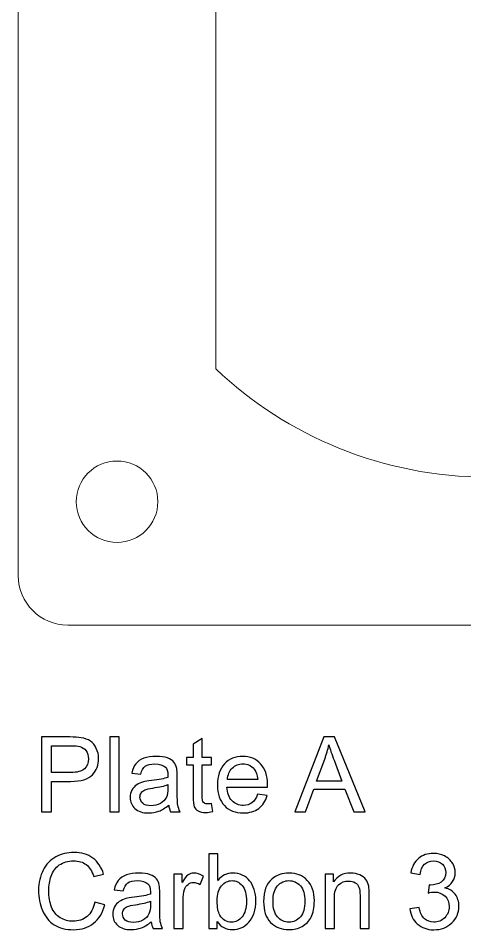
# Model space of a CAD drawing. Header units: millimetres. Extents: x -202 to 204, y -252 to 284.
# Drawn here: x -201.88 to -183.81, y 199.94 to 236.88 of the extents above; entities that cross this region are included whole.
import ezdxf

# ---------------------------------------------------------------- set-up
doc = ezdxf.new("R2010")
doc.units = ezdxf.units.MM
doc.header["$MEASUREMENT"] = 0
doc.layers.add('Layer 1', color=7, linetype='Continuous')

msp = doc.modelspace()

# ---------------------------------------------------------------- linework, layer by layer
at = {"layer": 'Layer 1', "color": 254, "lineweight": 20}
for points, knots in [([(-199.8764, 256.2874), (-199.8764, 256.2874), (-165.8764, 256.2874), (-165.8764, 256.2874), (-165.8764, 256.2874), (-164.7764, 256.2874), (-163.8764, 255.3874), (-163.8764, 254.2874), (-163.8764, 254.2874), (-163.8764, 254.2874), (-163.8764, 214.2874), (-163.8764, 214.2874), (-163.8764, 214.2874), (-163.8764, 213.1874), (-164.7764, 212.2874), (-165.8764, 212.2874), (-165.8764, 212.2874), (-165.8764, 212.2874), (-199.8764, 212.2874), (-199.8764, 212.2874), (-199.8764, 212.2874), (-200.9764, 212.2874), (-201.8764, 213.1874), (-201.8764, 214.2874), (-201.8764, 214.2874), (-201.8764, 214.2874), (-201.8764, 254.2874), (-201.8764, 254.2874), (-201.8764, 254.2874), (-201.8764, 255.3874), (-200.9764, 256.2874), (-199.8764, 256.2874)], [0, 0, 0, 0, 0.1111111, 0.1111111, 0.1111111, 0.1111111, 0.2222222, 0.2222222, 0.2222222, 0.2222222, 0.3333333, 0.3333333, 0.3333333, 0.3333333, 0.4444444, 0.4444444, 0.4444444, 0.4444444, 0.5555556, 0.5555556, 0.5555556, 0.5555556, 0.6666667, 0.6666667, 0.6666667, 0.6666667, 0.7777778, 0.7777778, 0.7777778, 0.7777778, 1, 1, 1, 1]), ([(-182.8764, 250.2874), (-178.6154, 250.2874), (-174.7438, 248.6213), (-171.8764, 245.9056), (-171.8764, 245.9056), (-171.8764, 245.9056), (-171.8764, 222.6692), (-171.8764, 222.6692), (-171.8764, 222.6692), (-174.7438, 219.9535), (-178.6154, 218.2874), (-182.8764, 218.2874), (-182.8764, 218.2874), (-187.1374, 218.2874), (-191.009, 219.9535), (-193.8764, 222.6692), (-193.8764, 222.6692), (-193.8764, 222.6692), (-193.8764, 245.9056), (-193.8764, 245.9056), (-193.8764, 245.9056), (-191.009, 248.6213), (-187.1374, 250.2874), (-182.8764, 250.2874)], [0, 0, 0, 0, 0.1428571, 0.1428571, 0.1428571, 0.1428571, 0.2857143, 0.2857143, 0.2857143, 0.2857143, 0.4285714, 0.4285714, 0.4285714, 0.4285714, 0.5714286, 0.5714286, 0.5714286, 0.5714286, 0.7142857, 0.7142857, 0.7142857, 0.7142857, 1, 1, 1, 1]), ([(-197.8764, 218.9374), (-196.9651, 218.9374), (-196.2264, 218.1987), (-196.2264, 217.2874), (-196.2264, 217.2874), (-196.2264, 216.3761), (-196.9651, 215.6374), (-197.8764, 215.6374), (-197.8764, 215.6374), (-198.7877, 215.6374), (-199.5264, 216.3761), (-199.5264, 217.2874), (-199.5264, 217.2874), (-199.5264, 218.1987), (-198.7877, 218.9374), (-197.8764, 218.9374)], [0, 0, 0, 0, 0.2, 0.2, 0.2, 0.2, 0.4, 0.4, 0.4, 0.4, 0.6, 0.6, 0.6, 0.6, 1, 1, 1, 1])]:
    msp.add_open_spline(points, degree=3, knots=knots, dxfattribs=at)
at = {"layer": 'Layer 1', "color": 242}
for points, knots in [([(-200.9374, 204.7254), (-200.9374, 204.7254), (-200.9374, 207.7557), (-200.9374, 207.7557), (-200.9374, 207.7557), (-200.9374, 207.7557), (-199.7944, 207.7557), (-199.7944, 207.7557), (-199.7944, 207.7557), (-199.5934, 207.7557), (-199.4395, 207.7459), (-199.3337, 207.7268), (-199.3337, 207.7268), (-199.1848, 207.7021), (-199.06, 207.6548), (-198.9591, 207.585), (-198.9591, 207.585), (-198.8589, 207.5159), (-198.7777, 207.4178), (-198.7164, 207.2929), (-198.7164, 207.2929), (-198.655, 207.1673), (-198.6246, 207.0297), (-198.6246, 206.8794), (-198.6246, 206.8794), (-198.6246, 206.6219), (-198.7065, 206.4032), (-198.8702, 206.2247), (-198.8702, 206.2247), (-199.0346, 206.0469), (-199.3309, 205.9573), (-199.7592, 205.9573), (-199.7592, 205.9573), (-199.7592, 205.9573), (-200.5367, 205.9573), (-200.5367, 205.9573), (-200.5367, 205.9573), (-200.5367, 205.9573), (-200.5367, 204.7254), (-200.5367, 204.7254), (-200.5367, 204.7254), (-200.5367, 204.7254), (-200.9374, 204.7254), (-200.9374, 204.7254)], [0, 0, 0, 0, 0.0833333, 0.0833333, 0.0833333, 0.0833333, 0.1666667, 0.1666667, 0.1666667, 0.1666667, 0.25, 0.25, 0.25, 0.25, 0.3333333, 0.3333333, 0.3333333, 0.3333333, 0.4166667, 0.4166667, 0.4166667, 0.4166667, 0.5, 0.5, 0.5, 0.5, 0.5833333, 0.5833333, 0.5833333, 0.5833333, 0.6666667, 0.6666667, 0.6666667, 0.6666667, 0.75, 0.75, 0.75, 0.75, 0.8333333, 0.8333333, 0.8333333, 0.8333333, 1, 1, 1, 1]), ([(-198.1696, 204.7254), (-198.1696, 204.7254), (-198.1696, 207.7557), (-198.1696, 207.7557), (-198.1696, 207.7557), (-198.1696, 207.7557), (-197.7977, 207.7557), (-197.7977, 207.7557), (-197.7977, 207.7557), (-197.7977, 207.7557), (-197.7977, 204.7254), (-197.7977, 204.7254), (-197.7977, 204.7254), (-197.7977, 204.7254), (-198.1696, 204.7254), (-198.1696, 204.7254)], [0, 0, 0, 0, 0.2, 0.2, 0.2, 0.2, 0.4, 0.4, 0.4, 0.4, 0.6, 0.6, 0.6, 0.6, 1, 1, 1, 1]), ([(-194.0541, 205.0584), (-194.0541, 205.0584), (-194.0005, 204.7296), (-194.0005, 204.7296), (-194.0005, 204.7296), (-194.1049, 204.7078), (-194.1988, 204.6965), (-194.2813, 204.6965), (-194.2813, 204.6965), (-194.4168, 204.6965), (-194.5212, 204.7176), (-194.596, 204.7607), (-194.596, 204.7607), (-194.6701, 204.803), (-194.7223, 204.8595), (-194.7526, 204.9293), (-194.7526, 204.9293), (-194.7829, 204.9984), (-194.7985, 205.1452), (-194.7985, 205.3682), (-194.7985, 205.3682), (-194.7985, 205.3682), (-194.7985, 206.6311), (-194.7985, 206.6311), (-194.7985, 206.6311), (-194.7985, 206.6311), (-195.0715, 206.6311), (-195.0715, 206.6311), (-195.0715, 206.6311), (-195.0715, 206.6311), (-195.0715, 206.9204), (-195.0715, 206.9204), (-195.0715, 206.9204), (-195.0715, 206.9204), (-194.7985, 206.9204), (-194.7985, 206.9204), (-194.7985, 206.9204), (-194.7985, 206.9204), (-194.7985, 207.4643), (-194.7985, 207.4643), (-194.7985, 207.4643), (-194.7985, 207.4643), (-194.4281, 207.6873), (-194.4281, 207.6873), (-194.4281, 207.6873), (-194.4281, 207.6873), (-194.4281, 206.9204), (-194.4281, 206.9204), (-194.4281, 206.9204), (-194.4281, 206.9204), (-194.0541, 206.9204), (-194.0541, 206.9204), (-194.0541, 206.9204), (-194.0541, 206.9204), (-194.0541, 206.6311), (-194.0541, 206.6311), (-194.0541, 206.6311), (-194.0541, 206.6311), (-194.4281, 206.6311), (-194.4281, 206.6311), (-194.4281, 206.6311), (-194.4281, 206.6311), (-194.4281, 205.3477), (-194.4281, 205.3477), (-194.4281, 205.3477), (-194.4281, 205.2412), (-194.4217, 205.1734), (-194.409, 205.1431), (-194.409, 205.1431), (-194.3956, 205.1127), (-194.3744, 205.0888), (-194.3448, 205.0704), (-194.3448, 205.0704), (-194.3152, 205.0528), (-194.2728, 205.0436), (-194.2178, 205.0436), (-194.2178, 205.0436), (-194.1762, 205.0436), (-194.1218, 205.0485), (-194.0541, 205.0584)], [0, 0, 0, 0, 0.047619, 0.047619, 0.047619, 0.047619, 0.0952381, 0.0952381, 0.0952381, 0.0952381, 0.1428571, 0.1428571, 0.1428571, 0.1428571, 0.1904762, 0.1904762, 0.1904762, 0.1904762, 0.2380952, 0.2380952, 0.2380952, 0.2380952, 0.2857143, 0.2857143, 0.2857143, 0.2857143, 0.3333333, 0.3333333, 0.3333333, 0.3333333, 0.3809524, 0.3809524, 0.3809524, 0.3809524, 0.4285714, 0.4285714, 0.4285714, 0.4285714, 0.4761905, 0.4761905, 0.4761905, 0.4761905, 0.5238095, 0.5238095, 0.5238095, 0.5238095, 0.5714286, 0.5714286, 0.5714286, 0.5714286, 0.6190476, 0.6190476, 0.6190476, 0.6190476, 0.6666667, 0.6666667, 0.6666667, 0.6666667, 0.7142857, 0.7142857, 0.7142857, 0.7142857, 0.7619048, 0.7619048, 0.7619048, 0.7619048, 0.8095238, 0.8095238, 0.8095238, 0.8095238, 0.8571429, 0.8571429, 0.8571429, 0.8571429, 0.9047619, 0.9047619, 0.9047619, 0.9047619, 1, 1, 1, 1]), ([(-190.6786, 204.7254), (-190.6786, 204.7254), (-189.5145, 207.7557), (-189.5145, 207.7557), (-189.5145, 207.7557), (-189.5145, 207.7557), (-189.0827, 207.7557), (-189.0827, 207.7557), (-189.0827, 207.7557), (-189.0827, 207.7557), (-187.8423, 204.7254), (-187.8423, 204.7254), (-187.8423, 204.7254), (-187.8423, 204.7254), (-188.2995, 204.7254), (-188.2995, 204.7254), (-188.2995, 204.7254), (-188.2995, 204.7254), (-188.653, 205.6433), (-188.653, 205.6433), (-188.653, 205.6433), (-188.653, 205.6433), (-189.9202, 205.6433), (-189.9202, 205.6433), (-189.9202, 205.6433), (-189.9202, 205.6433), (-190.2525, 204.7254), (-190.2525, 204.7254), (-190.2525, 204.7254), (-190.2525, 204.7254), (-190.6786, 204.7254), (-190.6786, 204.7254)], [0, 0, 0, 0, 0.1111111, 0.1111111, 0.1111111, 0.1111111, 0.2222222, 0.2222222, 0.2222222, 0.2222222, 0.3333333, 0.3333333, 0.3333333, 0.3333333, 0.4444444, 0.4444444, 0.4444444, 0.4444444, 0.5555556, 0.5555556, 0.5555556, 0.5555556, 0.6666667, 0.6666667, 0.6666667, 0.6666667, 0.7777778, 0.7777778, 0.7777778, 0.7777778, 1, 1, 1, 1]), ([(-200.5367, 206.315), (-200.5367, 206.315), (-199.7528, 206.315), (-199.7528, 206.315), (-199.7528, 206.315), (-199.4939, 206.315), (-199.3097, 206.363), (-199.2011, 206.4596), (-199.2011, 206.4596), (-199.0924, 206.5563), (-199.0381, 206.6918), (-199.0381, 206.8667), (-199.0381, 206.8667), (-199.0381, 206.9937), (-199.0698, 207.1024), (-199.134, 207.1927), (-199.134, 207.1927), (-199.1982, 207.283), (-199.2822, 207.3423), (-199.3873, 207.3712), (-199.3873, 207.3712), (-199.4551, 207.3889), (-199.5792, 207.398), (-199.7613, 207.398), (-199.7613, 207.398), (-199.7613, 207.398), (-200.5367, 207.398), (-200.5367, 207.398), (-200.5367, 207.398), (-200.5367, 207.398), (-200.5367, 206.315), (-200.5367, 206.315)], [0, 0, 0, 0, 0.1111111, 0.1111111, 0.1111111, 0.1111111, 0.2222222, 0.2222222, 0.2222222, 0.2222222, 0.3333333, 0.3333333, 0.3333333, 0.3333333, 0.4444444, 0.4444444, 0.4444444, 0.4444444, 0.5555556, 0.5555556, 0.5555556, 0.5555556, 0.6666667, 0.6666667, 0.6666667, 0.6666667, 0.7777778, 0.7777778, 0.7777778, 0.7777778, 1, 1, 1, 1]), ([(-189.8045, 205.97), (-189.8045, 205.97), (-188.7765, 205.97), (-188.7765, 205.97), (-188.7765, 205.97), (-188.7765, 205.97), (-189.0933, 206.8089), (-189.0933, 206.8089), (-189.0933, 206.8089), (-189.1892, 207.0636), (-189.2612, 207.2731), (-189.3078, 207.4375), (-189.3078, 207.4375), (-189.3466, 207.2428), (-189.4009, 207.0502), (-189.4715, 206.8583), (-189.4715, 206.8583), (-189.4715, 206.8583), (-189.8045, 205.97), (-189.8045, 205.97)], [0, 0, 0, 0, 0.1666667, 0.1666667, 0.1666667, 0.1666667, 0.3333333, 0.3333333, 0.3333333, 0.3333333, 0.5, 0.5, 0.5, 0.5, 0.6666667, 0.6666667, 0.6666667, 0.6666667, 1, 1, 1, 1]), ([(-195.7883, 204.9963), (-195.9266, 204.8792), (-196.0593, 204.7967), (-196.1863, 204.748), (-196.1863, 204.748), (-196.314, 204.7), (-196.4508, 204.676), (-196.5969, 204.676), (-196.5969, 204.676), (-196.8382, 204.676), (-197.023, 204.7346), (-197.1529, 204.8524), (-197.1529, 204.8524), (-197.282, 204.9702), (-197.3469, 205.1212), (-197.3469, 205.304), (-197.3469, 205.304), (-197.3469, 205.4119), (-197.3229, 205.51), (-197.2735, 205.5989), (-197.2735, 205.5989), (-197.2248, 205.6878), (-197.1606, 205.759), (-197.0816, 205.8127), (-197.0816, 205.8127), (-197.0019, 205.8663), (-196.913, 205.9072), (-196.8135, 205.9347), (-196.8135, 205.9347), (-196.7408, 205.9538), (-196.6308, 205.9728), (-196.4833, 205.9905), (-196.4833, 205.9905), (-196.1827, 206.0264), (-195.9612, 206.0688), (-195.8194, 206.1189), (-195.8194, 206.1189), (-195.818, 206.1697), (-195.8173, 206.2021), (-195.8173, 206.2155), (-195.8173, 206.2155), (-195.8173, 206.3672), (-195.8525, 206.4745), (-195.9231, 206.5358), (-195.9231, 206.5358), (-196.0176, 206.6205), (-196.1595, 206.6621), (-196.3464, 206.6621), (-196.3464, 206.6621), (-196.5214, 206.6621), (-196.6505, 206.6318), (-196.7345, 206.5704), (-196.7345, 206.5704), (-196.8177, 206.509), (-196.8791, 206.4004), (-196.9193, 206.2444), (-196.9193, 206.2444), (-196.9193, 206.2444), (-197.2827, 206.2945), (-197.2827, 206.2945), (-197.2827, 206.2945), (-197.2495, 206.4498), (-197.1952, 206.5761), (-197.1197, 206.6713), (-197.1197, 206.6713), (-197.0442, 206.7673), (-196.9341, 206.8413), (-196.7909, 206.8928), (-196.7909, 206.8928), (-196.6477, 206.9444), (-196.4819, 206.9705), (-196.2928, 206.9705), (-196.2928, 206.9705), (-196.1051, 206.9705), (-195.9534, 206.9479), (-195.8363, 206.9041), (-195.8363, 206.9041), (-195.7192, 206.8597), (-195.6331, 206.8047), (-195.5774, 206.7376), (-195.5774, 206.7376), (-195.5223, 206.6706), (-195.4842, 206.5866), (-195.4617, 206.4843), (-195.4617, 206.4843), (-195.4497, 206.4208), (-195.4433, 206.3065), (-195.4433, 206.1414), (-195.4433, 206.1414), (-195.4433, 206.1414), (-195.4433, 205.6454), (-195.4433, 205.6454), (-195.4433, 205.6454), (-195.4433, 205.299), (-195.4356, 205.0803), (-195.4193, 204.9893), (-195.4193, 204.9893), (-195.4038, 204.8976), (-195.3721, 204.8094), (-195.3255, 204.7254), (-195.3255, 204.7254), (-195.3255, 204.7254), (-195.7143, 204.7254), (-195.7143, 204.7254), (-195.7143, 204.7254), (-195.7524, 204.8023), (-195.7778, 204.8926), (-195.7883, 204.9963)], [0, 0, 0, 0, 0.0357143, 0.0357143, 0.0357143, 0.0357143, 0.0714286, 0.0714286, 0.0714286, 0.0714286, 0.1071429, 0.1071429, 0.1071429, 0.1071429, 0.1428571, 0.1428571, 0.1428571, 0.1428571, 0.1785714, 0.1785714, 0.1785714, 0.1785714, 0.2142857, 0.2142857, 0.2142857, 0.2142857, 0.25, 0.25, 0.25, 0.25, 0.2857143, 0.2857143, 0.2857143, 0.2857143, 0.3214286, 0.3214286, 0.3214286, 0.3214286, 0.3571429, 0.3571429, 0.3571429, 0.3571429, 0.3928571, 0.3928571, 0.3928571, 0.3928571, 0.4285714, 0.4285714, 0.4285714, 0.4285714, 0.4642857, 0.4642857, 0.4642857, 0.4642857, 0.5, 0.5, 0.5, 0.5, 0.5357143, 0.5357143, 0.5357143, 0.5357143, 0.5714286, 0.5714286, 0.5714286, 0.5714286, 0.6071429, 0.6071429, 0.6071429, 0.6071429, 0.6428571, 0.6428571, 0.6428571, 0.6428571, 0.6785714, 0.6785714, 0.6785714, 0.6785714, 0.7142857, 0.7142857, 0.7142857, 0.7142857, 0.75, 0.75, 0.75, 0.75, 0.7857143, 0.7857143, 0.7857143, 0.7857143, 0.8214286, 0.8214286, 0.8214286, 0.8214286, 0.8571429, 0.8571429, 0.8571429, 0.8571429, 0.8928571, 0.8928571, 0.8928571, 0.8928571, 0.9285714, 0.9285714, 0.9285714, 0.9285714, 1, 1, 1, 1]), ([(-192.1879, 205.4324), (-192.1879, 205.4324), (-191.8034, 205.3851), (-191.8034, 205.3851), (-191.8034, 205.3851), (-191.864, 205.16), (-191.9762, 204.9857), (-192.1399, 204.8616), (-192.1399, 204.8616), (-192.3043, 204.7381), (-192.5139, 204.676), (-192.7686, 204.676), (-192.7686, 204.676), (-193.0896, 204.676), (-193.3443, 204.7748), (-193.532, 204.9723), (-193.532, 204.9723), (-193.7203, 205.1699), (-193.8142, 205.4472), (-193.8142, 205.8042), (-193.8142, 205.8042), (-193.8142, 206.1739), (-193.7189, 206.4603), (-193.5291, 206.6643), (-193.5291, 206.6643), (-193.3386, 206.8682), (-193.0924, 206.9705), (-192.789, 206.9705), (-192.789, 206.9705), (-192.4955, 206.9705), (-192.2556, 206.8703), (-192.0701, 206.6706), (-192.0701, 206.6706), (-191.8838, 206.4709), (-191.7907, 206.1894), (-191.7907, 205.8275), (-191.7907, 205.8275), (-191.7907, 205.8049), (-191.7914, 205.7717), (-191.7928, 205.728), (-191.7928, 205.728), (-191.7928, 205.728), (-193.4297, 205.728), (-193.4297, 205.728), (-193.4297, 205.728), (-193.4162, 205.4867), (-193.3478, 205.3018), (-193.225, 205.1741), (-193.225, 205.1741), (-193.1023, 205.0457), (-192.9499, 204.9815), (-192.7664, 204.9815), (-192.7664, 204.9815), (-192.6303, 204.9815), (-192.5139, 205.0175), (-192.4172, 205.0895), (-192.4172, 205.0895), (-192.3205, 205.1607), (-192.2443, 205.275), (-192.1879, 205.4324)], [0, 0, 0, 0, 0.0625, 0.0625, 0.0625, 0.0625, 0.125, 0.125, 0.125, 0.125, 0.1875, 0.1875, 0.1875, 0.1875, 0.25, 0.25, 0.25, 0.25, 0.3125, 0.3125, 0.3125, 0.3125, 0.375, 0.375, 0.375, 0.375, 0.4375, 0.4375, 0.4375, 0.4375, 0.5, 0.5, 0.5, 0.5, 0.5625, 0.5625, 0.5625, 0.5625, 0.625, 0.625, 0.625, 0.625, 0.6875, 0.6875, 0.6875, 0.6875, 0.75, 0.75, 0.75, 0.75, 0.8125, 0.8125, 0.8125, 0.8125, 0.875, 0.875, 0.875, 0.875, 1, 1, 1, 1]), ([(-193.4092, 206.0342), (-193.4092, 206.0342), (-192.1837, 206.0342), (-192.1837, 206.0342), (-192.1837, 206.0342), (-192.1999, 206.2183), (-192.2472, 206.3573), (-192.3241, 206.4491), (-192.3241, 206.4491), (-192.4426, 206.5923), (-192.5964, 206.6643), (-192.7848, 206.6643), (-192.7848, 206.6643), (-192.9555, 206.6643), (-193.0995, 206.6071), (-193.2159, 206.4928), (-193.2159, 206.4928), (-193.3323, 206.3785), (-193.3965, 206.2254), (-193.4092, 206.0342)], [0, 0, 0, 0, 0.1666667, 0.1666667, 0.1666667, 0.1666667, 0.3333333, 0.3333333, 0.3333333, 0.3333333, 0.5, 0.5, 0.5, 0.5, 0.6666667, 0.6666667, 0.6666667, 0.6666667, 1, 1, 1, 1]), ([(-195.8194, 205.8275), (-195.9548, 205.7717), (-196.1573, 205.7252), (-196.4269, 205.6864), (-196.4269, 205.6864), (-196.58, 205.6645), (-196.6886, 205.6398), (-196.7514, 205.6123), (-196.7514, 205.6123), (-196.8149, 205.5848), (-196.8643, 205.5445), (-196.8982, 205.4909), (-196.8982, 205.4909), (-196.9327, 205.438), (-196.9504, 205.3794), (-196.9504, 205.3145), (-196.9504, 205.3145), (-196.9504, 205.2151), (-196.9123, 205.1325), (-196.8375, 205.0662), (-196.8375, 205.0662), (-196.7627, 205.0006), (-196.6526, 204.9674), (-196.508, 204.9674), (-196.508, 204.9674), (-196.3648, 204.9674), (-196.2371, 204.9984), (-196.1256, 205.0612), (-196.1256, 205.0612), (-196.0141, 205.124), (-195.9316, 205.2101), (-195.8794, 205.3188), (-195.8794, 205.3188), (-195.8391, 205.4027), (-195.8194, 205.5269), (-195.8194, 205.6906), (-195.8194, 205.6906), (-195.8194, 205.6906), (-195.8194, 205.8275), (-195.8194, 205.8275)], [0, 0, 0, 0, 0.0909091, 0.0909091, 0.0909091, 0.0909091, 0.1818182, 0.1818182, 0.1818182, 0.1818182, 0.2727273, 0.2727273, 0.2727273, 0.2727273, 0.3636364, 0.3636364, 0.3636364, 0.3636364, 0.4545455, 0.4545455, 0.4545455, 0.4545455, 0.5454545, 0.5454545, 0.5454545, 0.5454545, 0.6363636, 0.6363636, 0.6363636, 0.6363636, 0.7272727, 0.7272727, 0.7272727, 0.7272727, 0.8181818, 0.8181818, 0.8181818, 0.8181818, 1, 1, 1, 1]), ([(-198.7756, 201.0587), (-198.7756, 201.0587), (-198.3742, 200.9571), (-198.3742, 200.9571), (-198.3742, 200.9571), (-198.4581, 200.6283), (-198.6098, 200.3771), (-198.8278, 200.2035), (-198.8278, 200.2035), (-199.0466, 200.0307), (-199.3133, 199.9446), (-199.6293, 199.9446), (-199.6293, 199.9446), (-199.956, 199.9446), (-200.2213, 200.0109), (-200.4259, 200.1436), (-200.4259, 200.1436), (-200.6305, 200.2769), (-200.7864, 200.4695), (-200.893, 200.7214), (-200.893, 200.7214), (-200.9995, 200.974), (-201.0531, 201.2449), (-201.0531, 201.5342), (-201.0531, 201.5342), (-201.0531, 201.8496), (-200.9932, 202.1247), (-200.8725, 202.3597), (-200.8725, 202.3597), (-200.7519, 202.5946), (-200.5804, 202.7731), (-200.3575, 202.8952), (-200.3575, 202.8952), (-200.1352, 203.0173), (-199.8904, 203.0779), (-199.623, 203.0779), (-199.623, 203.0779), (-199.3196, 203.0779), (-199.0649, 203.001), (-198.8582, 202.8465), (-198.8582, 202.8465), (-198.6514, 202.692), (-198.5075, 202.4754), (-198.4264, 202.1953), (-198.4264, 202.1953), (-198.4264, 202.1953), (-198.8208, 202.1022), (-198.8208, 202.1022), (-198.8208, 202.1022), (-198.8913, 202.323), (-198.9929, 202.4832), (-199.127, 202.5841), (-199.127, 202.5841), (-199.2603, 202.685), (-199.4283, 202.735), (-199.6315, 202.735), (-199.6315, 202.735), (-199.8643, 202.735), (-200.0583, 202.6793), (-200.2149, 202.5678), (-200.2149, 202.5678), (-200.3716, 202.4556), (-200.4816, 202.3061), (-200.5444, 202.1177), (-200.5444, 202.1177), (-200.6079, 201.93), (-200.6397, 201.736), (-200.6397, 201.5363), (-200.6397, 201.5363), (-200.6397, 201.2781), (-200.6023, 201.0537), (-200.5275, 200.8611), (-200.5275, 200.8611), (-200.452, 200.6692), (-200.3356, 200.5253), (-200.1768, 200.43), (-200.1768, 200.43), (-200.0181, 200.3348), (-199.8466, 200.2875), (-199.6618, 200.2875), (-199.6618, 200.2875), (-199.4374, 200.2875), (-199.2476, 200.3524), (-199.0917, 200.4815), (-199.0917, 200.4815), (-198.9358, 200.6113), (-198.8307, 200.804), (-198.7756, 201.0587)], [0, 0, 0, 0, 0.0434783, 0.0434783, 0.0434783, 0.0434783, 0.0869565, 0.0869565, 0.0869565, 0.0869565, 0.1304348, 0.1304348, 0.1304348, 0.1304348, 0.173913, 0.173913, 0.173913, 0.173913, 0.2173913, 0.2173913, 0.2173913, 0.2173913, 0.2608696, 0.2608696, 0.2608696, 0.2608696, 0.3043478, 0.3043478, 0.3043478, 0.3043478, 0.3478261, 0.3478261, 0.3478261, 0.3478261, 0.3913043, 0.3913043, 0.3913043, 0.3913043, 0.4347826, 0.4347826, 0.4347826, 0.4347826, 0.4782609, 0.4782609, 0.4782609, 0.4782609, 0.5217391, 0.5217391, 0.5217391, 0.5217391, 0.5652174, 0.5652174, 0.5652174, 0.5652174, 0.6086957, 0.6086957, 0.6086957, 0.6086957, 0.6521739, 0.6521739, 0.6521739, 0.6521739, 0.6956522, 0.6956522, 0.6956522, 0.6956522, 0.7391304, 0.7391304, 0.7391304, 0.7391304, 0.7826087, 0.7826087, 0.7826087, 0.7826087, 0.826087, 0.826087, 0.826087, 0.826087, 0.8695652, 0.8695652, 0.8695652, 0.8695652, 0.9130435, 0.9130435, 0.9130435, 0.9130435, 1, 1, 1, 1]), ([(-193.8206, 199.9961), (-193.8206, 199.9961), (-194.1656, 199.9961), (-194.1656, 199.9961), (-194.1656, 199.9961), (-194.1656, 199.9961), (-194.1656, 203.0264), (-194.1656, 203.0264), (-194.1656, 203.0264), (-194.1656, 203.0264), (-193.7938, 203.0264), (-193.7938, 203.0264), (-193.7938, 203.0264), (-193.7938, 203.0264), (-193.7938, 201.9455), (-193.7938, 201.9455), (-193.7938, 201.9455), (-193.6365, 202.1424), (-193.4361, 202.2412), (-193.1927, 202.2412), (-193.1927, 202.2412), (-193.0572, 202.2412), (-192.9295, 202.2136), (-192.8088, 202.1593), (-192.8088, 202.1593), (-192.6882, 202.105), (-192.5894, 202.0281), (-192.5111, 201.93), (-192.5111, 201.93), (-192.4335, 201.8312), (-192.3721, 201.7127), (-192.3284, 201.573), (-192.3284, 201.573), (-192.2839, 201.434), (-192.262, 201.2851), (-192.262, 201.1271), (-192.262, 201.1271), (-192.262, 200.7503), (-192.3552, 200.4596), (-192.5414, 200.2543), (-192.5414, 200.2543), (-192.727, 200.049), (-192.9507, 199.9467), (-193.211, 199.9467), (-193.211, 199.9467), (-193.4699, 199.9467), (-193.6731, 200.0547), (-193.8206, 200.2713), (-193.8206, 200.2713), (-193.8206, 200.2713), (-193.8206, 199.9961), (-193.8206, 199.9961)], [0, 0, 0, 0, 0.0714286, 0.0714286, 0.0714286, 0.0714286, 0.1428571, 0.1428571, 0.1428571, 0.1428571, 0.2142857, 0.2142857, 0.2142857, 0.2142857, 0.2857143, 0.2857143, 0.2857143, 0.2857143, 0.3571429, 0.3571429, 0.3571429, 0.3571429, 0.4285714, 0.4285714, 0.4285714, 0.4285714, 0.5, 0.5, 0.5, 0.5, 0.5714286, 0.5714286, 0.5714286, 0.5714286, 0.6428571, 0.6428571, 0.6428571, 0.6428571, 0.7142857, 0.7142857, 0.7142857, 0.7142857, 0.7857143, 0.7857143, 0.7857143, 0.7857143, 0.8571429, 0.8571429, 0.8571429, 0.8571429, 1, 1, 1, 1]), ([(-186.0257, 200.7962), (-186.0257, 200.7962), (-185.6539, 200.8456), (-185.6539, 200.8456), (-185.6539, 200.8456), (-185.6108, 200.6346), (-185.5382, 200.4829), (-185.4359, 200.3898), (-185.4359, 200.3898), (-185.3329, 200.2967), (-185.208, 200.2501), (-185.0605, 200.2501), (-185.0605, 200.2501), (-184.8855, 200.2501), (-184.7374, 200.3108), (-184.6167, 200.4321), (-184.6167, 200.4321), (-184.4968, 200.5535), (-184.4361, 200.7038), (-184.4361, 200.883), (-184.4361, 200.883), (-184.4361, 201.0537), (-184.4918, 201.1948), (-184.6033, 201.3056), (-184.6033, 201.3056), (-184.7155, 201.4164), (-184.8573, 201.4721), (-185.0295, 201.4721), (-185.0295, 201.4721), (-185.1, 201.4721), (-185.1875, 201.458), (-185.2919, 201.4305), (-185.2919, 201.4305), (-185.2919, 201.4305), (-185.2503, 201.7572), (-185.2503, 201.7572), (-185.2503, 201.7572), (-185.2256, 201.7543), (-185.2059, 201.7529), (-185.1903, 201.7529), (-185.1903, 201.7529), (-185.0323, 201.7529), (-184.8898, 201.7945), (-184.7628, 201.8771), (-184.7628, 201.8771), (-184.6358, 201.9596), (-184.5723, 202.0874), (-184.5723, 202.2595), (-184.5723, 202.2595), (-184.5723, 202.3957), (-184.6188, 202.5093), (-184.7113, 202.5982), (-184.7113, 202.5982), (-184.8037, 202.6878), (-184.9229, 202.7329), (-185.069, 202.7329), (-185.069, 202.7329), (-185.2136, 202.7329), (-185.3343, 202.6871), (-185.4302, 202.5968), (-185.4302, 202.5968), (-185.5269, 202.5057), (-185.589, 202.3689), (-185.6165, 202.1868), (-185.6165, 202.1868), (-185.6165, 202.1868), (-185.9883, 202.2532), (-185.9883, 202.2532), (-185.9883, 202.2532), (-185.9432, 202.5029), (-185.8394, 202.6962), (-185.6786, 202.8331), (-185.6786, 202.8331), (-185.517, 202.97), (-185.3166, 203.0391), (-185.0767, 203.0391), (-185.0767, 203.0391), (-184.9116, 203.0391), (-184.7592, 203.0032), (-184.6202, 202.9326), (-184.6202, 202.9326), (-184.4813, 202.8613), (-184.3747, 202.7647), (-184.3006, 202.6419), (-184.3006, 202.6419), (-184.2273, 202.5191), (-184.1899, 202.3893), (-184.1899, 202.251), (-184.1899, 202.251), (-184.1899, 202.1205), (-184.2251, 202.0013), (-184.2957, 201.8933), (-184.2957, 201.8933), (-184.3662, 201.7861), (-184.47, 201.7007), (-184.6075, 201.6372), (-184.6075, 201.6372), (-184.4283, 201.5963), (-184.2893, 201.5102), (-184.1899, 201.3797), (-184.1899, 201.3797), (-184.0911, 201.2499), (-184.0417, 201.0869), (-184.0417, 200.8914), (-184.0417, 200.8914), (-184.0417, 200.6269), (-184.1376, 200.4025), (-184.331, 200.2183), (-184.331, 200.2183), (-184.5236, 200.0342), (-184.7677, 199.9425), (-185.0626, 199.9425), (-185.0626, 199.9425), (-185.3286, 199.9425), (-185.5495, 200.0215), (-185.7251, 200.1802), (-185.7251, 200.1802), (-185.9008, 200.3383), (-186.001, 200.5436), (-186.0257, 200.7962)], [0, 0, 0, 0, 0.0322581, 0.0322581, 0.0322581, 0.0322581, 0.0645161, 0.0645161, 0.0645161, 0.0645161, 0.0967742, 0.0967742, 0.0967742, 0.0967742, 0.1290323, 0.1290323, 0.1290323, 0.1290323, 0.1612903, 0.1612903, 0.1612903, 0.1612903, 0.1935484, 0.1935484, 0.1935484, 0.1935484, 0.2258065, 0.2258065, 0.2258065, 0.2258065, 0.2580645, 0.2580645, 0.2580645, 0.2580645, 0.2903226, 0.2903226, 0.2903226, 0.2903226, 0.3225806, 0.3225806, 0.3225806, 0.3225806, 0.3548387, 0.3548387, 0.3548387, 0.3548387, 0.3870968, 0.3870968, 0.3870968, 0.3870968, 0.4193548, 0.4193548, 0.4193548, 0.4193548, 0.4516129, 0.4516129, 0.4516129, 0.4516129, 0.483871, 0.483871, 0.483871, 0.483871, 0.516129, 0.516129, 0.516129, 0.516129, 0.5483871, 0.5483871, 0.5483871, 0.5483871, 0.5806452, 0.5806452, 0.5806452, 0.5806452, 0.6129032, 0.6129032, 0.6129032, 0.6129032, 0.6451613, 0.6451613, 0.6451613, 0.6451613, 0.6774194, 0.6774194, 0.6774194, 0.6774194, 0.7096774, 0.7096774, 0.7096774, 0.7096774, 0.7419355, 0.7419355, 0.7419355, 0.7419355, 0.7741935, 0.7741935, 0.7741935, 0.7741935, 0.8064516, 0.8064516, 0.8064516, 0.8064516, 0.8387097, 0.8387097, 0.8387097, 0.8387097, 0.8709677, 0.8709677, 0.8709677, 0.8709677, 0.9032258, 0.9032258, 0.9032258, 0.9032258, 0.9354839, 0.9354839, 0.9354839, 0.9354839, 1, 1, 1, 1]), ([(-196.4953, 200.267), (-196.6336, 200.1499), (-196.7663, 200.0674), (-196.8933, 200.0187), (-196.8933, 200.0187), (-197.021, 199.9707), (-197.1578, 199.9467), (-197.3039, 199.9467), (-197.3039, 199.9467), (-197.5452, 199.9467), (-197.73, 200.0053), (-197.8599, 200.1231), (-197.8599, 200.1231), (-197.989, 200.2409), (-198.0539, 200.3919), (-198.0539, 200.5747), (-198.0539, 200.5747), (-198.0539, 200.6826), (-198.0299, 200.7807), (-197.9805, 200.8696), (-197.9805, 200.8696), (-197.9318, 200.9585), (-197.8676, 201.0297), (-197.7886, 201.0834), (-197.7886, 201.0834), (-197.7089, 201.137), (-197.62, 201.1779), (-197.5205, 201.2054), (-197.5205, 201.2054), (-197.4478, 201.2245), (-197.3378, 201.2435), (-197.1903, 201.2612), (-197.1903, 201.2612), (-196.8897, 201.2971), (-196.6682, 201.3395), (-196.5264, 201.3896), (-196.5264, 201.3896), (-196.525, 201.4404), (-196.5243, 201.4728), (-196.5243, 201.4862), (-196.5243, 201.4862), (-196.5243, 201.6379), (-196.5595, 201.7452), (-196.6301, 201.8065), (-196.6301, 201.8065), (-196.7246, 201.8912), (-196.8665, 201.9328), (-197.0534, 201.9328), (-197.0534, 201.9328), (-197.2284, 201.9328), (-197.3575, 201.9025), (-197.4415, 201.8411), (-197.4415, 201.8411), (-197.5247, 201.7797), (-197.5861, 201.6711), (-197.6263, 201.5151), (-197.6263, 201.5151), (-197.6263, 201.5151), (-197.9897, 201.5652), (-197.9897, 201.5652), (-197.9897, 201.5652), (-197.9565, 201.7205), (-197.9022, 201.8468), (-197.8267, 201.942), (-197.8267, 201.942), (-197.7512, 202.038), (-197.6411, 202.112), (-197.4979, 202.1635), (-197.4979, 202.1635), (-197.3547, 202.2151), (-197.1889, 202.2412), (-196.9998, 202.2412), (-196.9998, 202.2412), (-196.8121, 202.2412), (-196.6604, 202.2186), (-196.5433, 202.1748), (-196.5433, 202.1748), (-196.4262, 202.1304), (-196.3401, 202.0754), (-196.2844, 202.0083), (-196.2844, 202.0083), (-196.2293, 201.9413), (-196.1912, 201.8573), (-196.1687, 201.755), (-196.1687, 201.755), (-196.1567, 201.6915), (-196.1503, 201.5772), (-196.1503, 201.4121), (-196.1503, 201.4121), (-196.1503, 201.4121), (-196.1503, 200.9161), (-196.1503, 200.9161), (-196.1503, 200.9161), (-196.1503, 200.5697), (-196.1426, 200.351), (-196.1263, 200.26), (-196.1263, 200.26), (-196.1108, 200.1683), (-196.0791, 200.0801), (-196.0325, 199.9961), (-196.0325, 199.9961), (-196.0325, 199.9961), (-196.4213, 199.9961), (-196.4213, 199.9961), (-196.4213, 199.9961), (-196.4594, 200.073), (-196.4848, 200.1633), (-196.4953, 200.267)], [0, 0, 0, 0, 0.0357143, 0.0357143, 0.0357143, 0.0357143, 0.0714286, 0.0714286, 0.0714286, 0.0714286, 0.1071429, 0.1071429, 0.1071429, 0.1071429, 0.1428571, 0.1428571, 0.1428571, 0.1428571, 0.1785714, 0.1785714, 0.1785714, 0.1785714, 0.2142857, 0.2142857, 0.2142857, 0.2142857, 0.25, 0.25, 0.25, 0.25, 0.2857143, 0.2857143, 0.2857143, 0.2857143, 0.3214286, 0.3214286, 0.3214286, 0.3214286, 0.3571429, 0.3571429, 0.3571429, 0.3571429, 0.3928571, 0.3928571, 0.3928571, 0.3928571, 0.4285714, 0.4285714, 0.4285714, 0.4285714, 0.4642857, 0.4642857, 0.4642857, 0.4642857, 0.5, 0.5, 0.5, 0.5, 0.5357143, 0.5357143, 0.5357143, 0.5357143, 0.5714286, 0.5714286, 0.5714286, 0.5714286, 0.6071429, 0.6071429, 0.6071429, 0.6071429, 0.6428571, 0.6428571, 0.6428571, 0.6428571, 0.6785714, 0.6785714, 0.6785714, 0.6785714, 0.7142857, 0.7142857, 0.7142857, 0.7142857, 0.75, 0.75, 0.75, 0.75, 0.7857143, 0.7857143, 0.7857143, 0.7857143, 0.8214286, 0.8214286, 0.8214286, 0.8214286, 0.8571429, 0.8571429, 0.8571429, 0.8571429, 0.8928571, 0.8928571, 0.8928571, 0.8928571, 0.9285714, 0.9285714, 0.9285714, 0.9285714, 1, 1, 1, 1]), ([(-195.5774, 199.9961), (-195.5774, 199.9961), (-195.5774, 202.1911), (-195.5774, 202.1911), (-195.5774, 202.1911), (-195.5774, 202.1911), (-195.243, 202.1911), (-195.243, 202.1911), (-195.243, 202.1911), (-195.243, 202.1911), (-195.243, 201.8588), (-195.243, 201.8588), (-195.243, 201.8588), (-195.1576, 202.014), (-195.0786, 202.117), (-195.0059, 202.1664), (-195.0059, 202.1664), (-194.934, 202.2158), (-194.8542, 202.2412), (-194.7675, 202.2412), (-194.7675, 202.2412), (-194.6419, 202.2412), (-194.5149, 202.2009), (-194.3851, 202.1212), (-194.3851, 202.1212), (-194.3851, 202.1212), (-194.5135, 201.7755), (-194.5135, 201.7755), (-194.5135, 201.7755), (-194.6038, 201.8298), (-194.6948, 201.8566), (-194.7858, 201.8566), (-194.7858, 201.8566), (-194.8677, 201.8566), (-194.9403, 201.8319), (-195.0052, 201.7833), (-195.0052, 201.7833), (-195.0701, 201.7339), (-195.116, 201.6661), (-195.1435, 201.5794), (-195.1435, 201.5794), (-195.1851, 201.4474), (-195.2056, 201.3028), (-195.2056, 201.1454), (-195.2056, 201.1454), (-195.2056, 201.1454), (-195.2056, 199.9961), (-195.2056, 199.9961), (-195.2056, 199.9961), (-195.2056, 199.9961), (-195.5774, 199.9961), (-195.5774, 199.9961)], [0, 0, 0, 0, 0.0714286, 0.0714286, 0.0714286, 0.0714286, 0.1428571, 0.1428571, 0.1428571, 0.1428571, 0.2142857, 0.2142857, 0.2142857, 0.2142857, 0.2857143, 0.2857143, 0.2857143, 0.2857143, 0.3571429, 0.3571429, 0.3571429, 0.3571429, 0.4285714, 0.4285714, 0.4285714, 0.4285714, 0.5, 0.5, 0.5, 0.5, 0.5714286, 0.5714286, 0.5714286, 0.5714286, 0.6428571, 0.6428571, 0.6428571, 0.6428571, 0.7142857, 0.7142857, 0.7142857, 0.7142857, 0.7857143, 0.7857143, 0.7857143, 0.7857143, 0.8571429, 0.8571429, 0.8571429, 0.8571429, 1, 1, 1, 1]), ([(-191.9481, 201.0939), (-191.9481, 201.5003), (-191.8352, 201.8016), (-191.6087, 201.997), (-191.6087, 201.997), (-191.4203, 202.1593), (-191.1903, 202.2412), (-190.9187, 202.2412), (-190.9187, 202.2412), (-190.6167, 202.2412), (-190.3698, 202.1424), (-190.1786, 201.9441), (-190.1786, 201.9441), (-189.9867, 201.7466), (-189.8914, 201.4735), (-189.8914, 201.125), (-189.8914, 201.125), (-189.8914, 200.8421), (-189.9338, 200.6198), (-190.0184, 200.4582), (-190.0184, 200.4582), (-190.1031, 200.296), (-190.2266, 200.1704), (-190.3881, 200.0808), (-190.3881, 200.0808), (-190.5504, 199.9912), (-190.7268, 199.9467), (-190.9187, 199.9467), (-190.9187, 199.9467), (-191.2256, 199.9467), (-191.474, 200.0448), (-191.6638, 200.2423), (-191.6638, 200.2423), (-191.8536, 200.4392), (-191.9481, 200.7228), (-191.9481, 201.0939)], [0, 0, 0, 0, 0.1, 0.1, 0.1, 0.1, 0.2, 0.2, 0.2, 0.2, 0.3, 0.3, 0.3, 0.3, 0.4, 0.4, 0.4, 0.4, 0.5, 0.5, 0.5, 0.5, 0.6, 0.6, 0.6, 0.6, 0.7, 0.7, 0.7, 0.7, 0.8, 0.8, 0.8, 0.8, 1, 1, 1, 1]), ([(-189.4547, 199.9961), (-189.4547, 199.9961), (-189.4547, 202.1911), (-189.4547, 202.1911), (-189.4547, 202.1911), (-189.4547, 202.1911), (-189.1203, 202.1911), (-189.1203, 202.1911), (-189.1203, 202.1911), (-189.1203, 202.1911), (-189.1203, 201.8792), (-189.1203, 201.8792), (-189.1203, 201.8792), (-188.9587, 202.1205), (-188.7259, 202.2412), (-188.4218, 202.2412), (-188.4218, 202.2412), (-188.2891, 202.2412), (-188.1678, 202.2172), (-188.057, 202.1699), (-188.057, 202.1699), (-187.9455, 202.1219), (-187.863, 202.0598), (-187.8079, 201.9822), (-187.8079, 201.9822), (-187.7522, 201.9053), (-187.7141, 201.8136), (-187.6915, 201.7078), (-187.6915, 201.7078), (-187.6781, 201.6386), (-187.6711, 201.518), (-187.6711, 201.3458), (-187.6711, 201.3458), (-187.6711, 201.3458), (-187.6711, 199.9961), (-187.6711, 199.9961), (-187.6711, 199.9961), (-187.6711, 199.9961), (-188.0436, 199.9961), (-188.0436, 199.9961), (-188.0436, 199.9961), (-188.0436, 199.9961), (-188.0436, 201.3317), (-188.0436, 201.3317), (-188.0436, 201.3317), (-188.0436, 201.4827), (-188.0577, 201.5963), (-188.0866, 201.6718), (-188.0866, 201.6718), (-188.1156, 201.7466), (-188.1671, 201.8065), (-188.2405, 201.851), (-188.2405, 201.851), (-188.3145, 201.8961), (-188.4006, 201.9187), (-188.5001, 201.9187), (-188.5001, 201.9187), (-188.6588, 201.9187), (-188.795, 201.8679), (-188.9107, 201.7677), (-188.9107, 201.7677), (-189.0257, 201.6668), (-189.0829, 201.4763), (-189.0829, 201.1948), (-189.0829, 201.1948), (-189.0829, 201.1948), (-189.0829, 199.9961), (-189.0829, 199.9961), (-189.0829, 199.9961), (-189.0829, 199.9961), (-189.4547, 199.9961), (-189.4547, 199.9961)], [0, 0, 0, 0, 0.0526316, 0.0526316, 0.0526316, 0.0526316, 0.1052632, 0.1052632, 0.1052632, 0.1052632, 0.1578947, 0.1578947, 0.1578947, 0.1578947, 0.2105263, 0.2105263, 0.2105263, 0.2105263, 0.2631579, 0.2631579, 0.2631579, 0.2631579, 0.3157895, 0.3157895, 0.3157895, 0.3157895, 0.3684211, 0.3684211, 0.3684211, 0.3684211, 0.4210526, 0.4210526, 0.4210526, 0.4210526, 0.4736842, 0.4736842, 0.4736842, 0.4736842, 0.5263158, 0.5263158, 0.5263158, 0.5263158, 0.5789474, 0.5789474, 0.5789474, 0.5789474, 0.6315789, 0.6315789, 0.6315789, 0.6315789, 0.6842105, 0.6842105, 0.6842105, 0.6842105, 0.7368421, 0.7368421, 0.7368421, 0.7368421, 0.7894737, 0.7894737, 0.7894737, 0.7894737, 0.8421053, 0.8421053, 0.8421053, 0.8421053, 0.8947368, 0.8947368, 0.8947368, 0.8947368, 1, 1, 1, 1]), ([(-193.8248, 201.1102), (-193.8248, 200.847), (-193.7889, 200.6572), (-193.7176, 200.5401), (-193.7176, 200.5401), (-193.6005, 200.3482), (-193.4417, 200.2522), (-193.2421, 200.2522), (-193.2421, 200.2522), (-193.0791, 200.2522), (-192.9387, 200.3228), (-192.8201, 200.4646), (-192.8201, 200.4646), (-192.7016, 200.6057), (-192.6423, 200.8159), (-192.6423, 201.0961), (-192.6423, 201.0961), (-192.6423, 201.3825), (-192.6995, 201.5942), (-192.8131, 201.7303), (-192.8131, 201.7303), (-192.9267, 201.8665), (-193.0643, 201.935), (-193.2251, 201.935), (-193.2251, 201.935), (-193.3881, 201.935), (-193.5285, 201.8644), (-193.647, 201.7233), (-193.647, 201.7233), (-193.7656, 201.5822), (-193.8248, 201.3776), (-193.8248, 201.1102)], [0, 0, 0, 0, 0.1111111, 0.1111111, 0.1111111, 0.1111111, 0.2222222, 0.2222222, 0.2222222, 0.2222222, 0.3333333, 0.3333333, 0.3333333, 0.3333333, 0.4444444, 0.4444444, 0.4444444, 0.4444444, 0.5555556, 0.5555556, 0.5555556, 0.5555556, 0.6666667, 0.6666667, 0.6666667, 0.6666667, 0.7777778, 0.7777778, 0.7777778, 0.7777778, 1, 1, 1, 1]), ([(-191.5657, 201.0939), (-191.5657, 200.8124), (-191.5043, 200.6022), (-191.3815, 200.4625), (-191.3815, 200.4625), (-191.2588, 200.3221), (-191.1043, 200.2522), (-190.9187, 200.2522), (-190.9187, 200.2522), (-190.7338, 200.2522), (-190.58, 200.3228), (-190.4573, 200.4632), (-190.4573, 200.4632), (-190.3352, 200.6036), (-190.2738, 200.8181), (-190.2738, 201.1059), (-190.2738, 201.1059), (-190.2738, 201.3776), (-190.3352, 201.5836), (-190.4587, 201.7233), (-190.4587, 201.7233), (-190.5822, 201.863), (-190.7353, 201.9328), (-190.9187, 201.9328), (-190.9187, 201.9328), (-191.1043, 201.9328), (-191.2588, 201.863), (-191.3815, 201.724), (-191.3815, 201.724), (-191.5043, 201.585), (-191.5657, 201.3747), (-191.5657, 201.0939)], [0, 0, 0, 0, 0.1111111, 0.1111111, 0.1111111, 0.1111111, 0.2222222, 0.2222222, 0.2222222, 0.2222222, 0.3333333, 0.3333333, 0.3333333, 0.3333333, 0.4444444, 0.4444444, 0.4444444, 0.4444444, 0.5555556, 0.5555556, 0.5555556, 0.5555556, 0.6666667, 0.6666667, 0.6666667, 0.6666667, 0.7777778, 0.7777778, 0.7777778, 0.7777778, 1, 1, 1, 1]), ([(-196.5264, 201.0982), (-196.6618, 201.0424), (-196.8643, 200.9959), (-197.1339, 200.9571), (-197.1339, 200.9571), (-197.287, 200.9352), (-197.3956, 200.9105), (-197.4584, 200.883), (-197.4584, 200.883), (-197.5219, 200.8555), (-197.5713, 200.8152), (-197.6052, 200.7616), (-197.6052, 200.7616), (-197.6397, 200.7087), (-197.6574, 200.6501), (-197.6574, 200.5852), (-197.6574, 200.5852), (-197.6574, 200.4858), (-197.6193, 200.4032), (-197.5445, 200.3369), (-197.5445, 200.3369), (-197.4697, 200.2713), (-197.3596, 200.2381), (-197.215, 200.2381), (-197.215, 200.2381), (-197.0718, 200.2381), (-196.9441, 200.2691), (-196.8326, 200.3319), (-196.8326, 200.3319), (-196.7211, 200.3947), (-196.6386, 200.4808), (-196.5864, 200.5895), (-196.5864, 200.5895), (-196.5461, 200.6734), (-196.5264, 200.7976), (-196.5264, 200.9613), (-196.5264, 200.9613), (-196.5264, 200.9613), (-196.5264, 201.0982), (-196.5264, 201.0982)], [0, 0, 0, 0, 0.0909091, 0.0909091, 0.0909091, 0.0909091, 0.1818182, 0.1818182, 0.1818182, 0.1818182, 0.2727273, 0.2727273, 0.2727273, 0.2727273, 0.3636364, 0.3636364, 0.3636364, 0.3636364, 0.4545455, 0.4545455, 0.4545455, 0.4545455, 0.5454545, 0.5454545, 0.5454545, 0.5454545, 0.6363636, 0.6363636, 0.6363636, 0.6363636, 0.7272727, 0.7272727, 0.7272727, 0.7272727, 0.8181818, 0.8181818, 0.8181818, 0.8181818, 1, 1, 1, 1])]:
    msp.add_open_spline(points, degree=3, knots=knots, dxfattribs=at)

doc.saveas('drawing.dxf')
